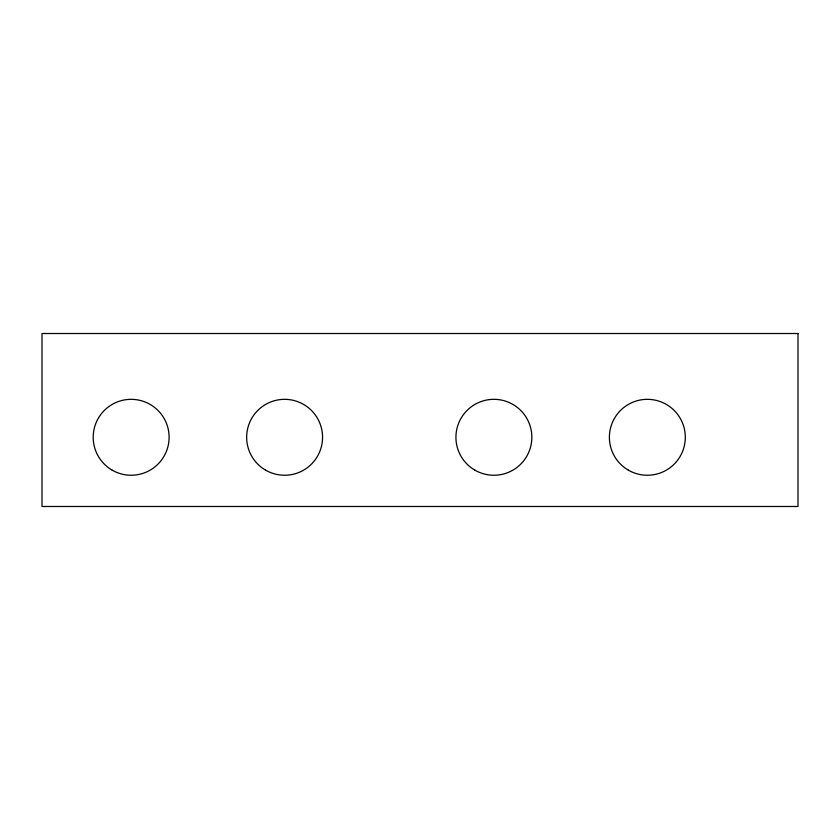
<?xml version="1.0" encoding="UTF-8"?>
<svg xmlns="http://www.w3.org/2000/svg" width="840" height="840" viewBox="0 0 840 840"><rect width="100%" height="100%" fill="white"/><g stroke="black" fill="none" stroke-linecap="round" stroke-linejoin="round"><path stroke-width="1.26" d="M798 333.512L42 333.512L42 506.489L798 506.489L798 333.512M112.182 470.159A37.947 37.947 0 0 0 169.103 437.294A37.947 37.947 0 0 0 112.182 404.418A37.947 37.947 0 0 0 112.182 470.159M628.373 470.159A37.947 37.947 0 0 0 685.303 437.294A37.947 37.947 0 0 0 628.373 404.418A37.947 37.947 0 0 0 628.373 470.159M474.915 470.159A37.947 37.947 0 0 0 531.846 437.294A37.947 37.947 0 0 0 474.915 404.418A37.947 37.947 0 0 0 474.915 470.159M265.639 470.159A37.947 37.947 0 0 0 322.56 437.294A37.947 37.947 0 0 0 265.639 404.418A37.947 37.947 0 0 0 265.639 470.159"/></g></svg>
